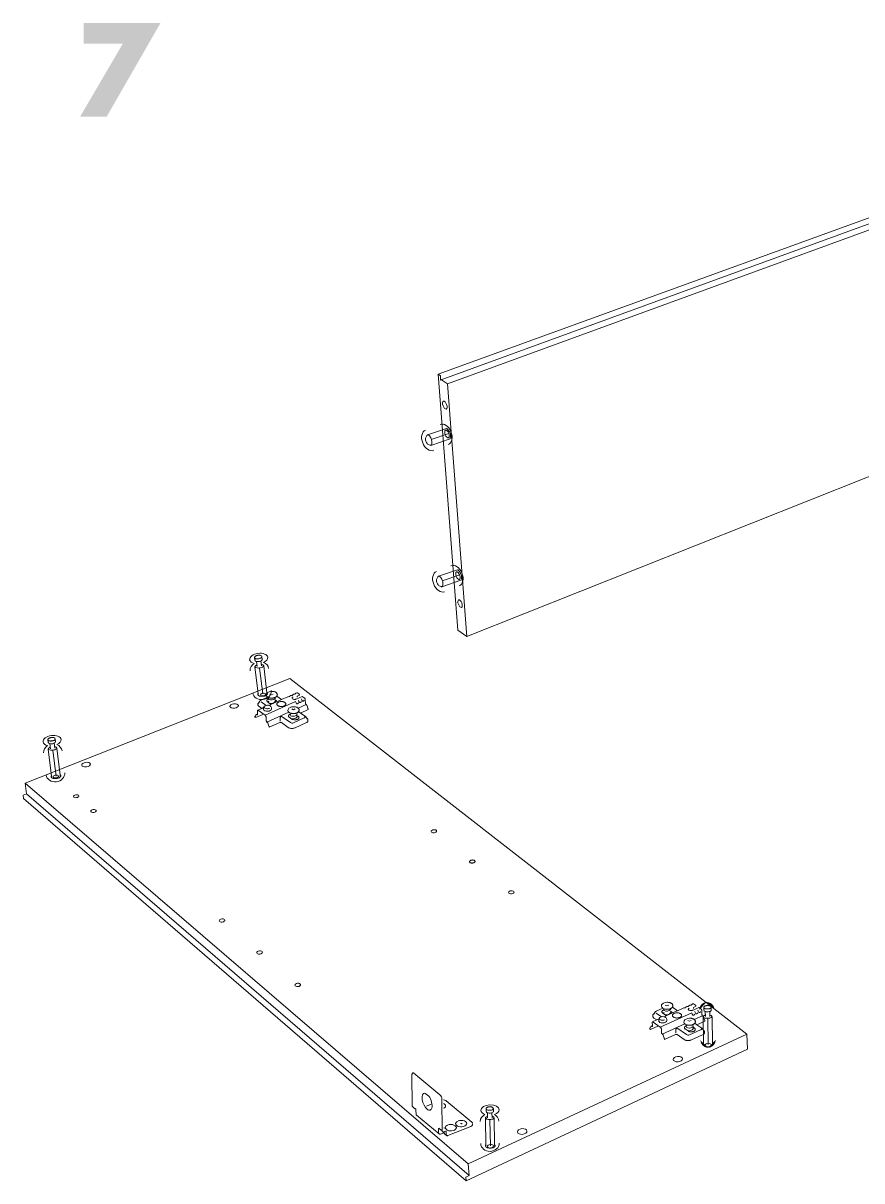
# Model space of a CAD drawing. Header units: metres. Extents: x -6.4 to 35.9, y -8.9 to 6.5.
# Drawn here: x 29.336 to 30.435, y 4.884 to 6.401 of the extents above; entities that cross this region are included whole.
import ezdxf

# ---------------------------------------------------------------- set-up
doc = ezdxf.new("R2010")
doc.units = ezdxf.units.M
doc.header["$MEASUREMENT"] = 0
for name, color, linetype, lineweight in [('PDF6_Geometry_Num_Penna__1_Num_Penna__255_Num_Penna__255_Num_Penna__255', 255, 'Continuous', 18), ('PDF6_Geometry_Num_Penna__7_Num_Penna__7_Num_Penna__7_Num_Penna__7', 7, 'Continuous', 18), ('PDF6_Solid Fills_Num_Penna__1_Num_Penna__255_Num_Penna__255_Num_Penna__255', 255, 'Continuous', 18)]:
    doc.layers.add(name, color=color, linetype=linetype, lineweight=lineweight)

msp = doc.modelspace()

# ---------------------------------------------------------------- hatches: boundary and pattern name
at = {"layer": 'PDF6_Geometry_Num_Penna__1_Num_Penna__255_Num_Penna__255_Num_Penna__255', "linetype": 'Continuous', "lineweight": 18}
for points in [[(30.2313, 5.1185, 0.413997), (30.2218, 5.1082)], [(30.2417, 5.109, 0.413803), (30.2313, 5.1185)], [(30.2233, 5.0684, 0.414201), (30.2336, 5.0588)], [(30.2336, 5.0588, 0.414206), (30.2432, 5.0691)]]:
    msp.add_hatch(color=255, dxfattribs=at).paths.add_polyline_path(points)
at = {"layer": 'PDF6_Geometry_Num_Penna__7_Num_Penna__7_Num_Penna__7_Num_Penna__7', "linetype": 'Continuous', "lineweight": 18}
msp.add_hatch(color=7, dxfattribs=at).paths.add_polyline_path([(29.4665, 6.3743), (29.4107, 6.2789), (29.4455, 6.2789), (29.5158, 6.4012), (29.4154, 6.4012), (29.4154, 6.3743)])
at = {"layer": 'PDF6_Solid Fills_Num_Penna__1_Num_Penna__255_Num_Penna__255_Num_Penna__255', "linetype": 'Continuous', "lineweight": 18}
msp.add_hatch(color=255, dxfattribs=at).paths.add_polyline_path([(29.9078, 4.9597), (29.9102, 4.9583), (29.912, 4.9602)])

# ---------------------------------------------------------------- linework, layer by layer
at = {"layer": 'PDF6_Geometry_Num_Penna__7_Num_Penna__7_Num_Penna__7_Num_Penna__7', "color": 7, "linetype": 'Continuous', "lineweight": 18, "flags": 128}
for points in [[(29.8797, 5.9411), (31.0688, 6.3729), (31.072, 6.3713)], [(29.8825, 5.9333), (31.0721, 6.3671)], [(31.0815, 6.3627), (29.8919, 5.9288), (29.8829, 5.9349), (29.8826, 5.9391)], [(29.8797, 5.9411), (29.8826, 5.9391)], [(29.9172, 5.5974), (29.9056, 5.606), (29.8797, 5.9411)], [(29.9172, 5.5974), (29.8919, 5.9288)], [(29.8703, 5.848), (29.8952, 5.8565)], [(29.8704, 5.8557), (29.8935, 5.8635)], [(29.8911, 5.87), (29.8928, 5.8685)], [(30.5146, 5.8352), (29.9172, 5.5974)], [(29.8801, 5.6765), (29.905, 5.6849)], [(29.8848, 5.6705), (29.9079, 5.6783)], [(29.9055, 5.6848), (29.9072, 5.6833)], [(29.6487, 5.571), (29.6487, 5.5709), (29.6487, 5.5706), (29.6485, 5.5703), (29.6483, 5.57), (29.648, 5.5697), (29.6476, 5.5695), (29.6471, 5.5692), (29.6466, 5.569), (29.646, 5.5688), (29.6454, 5.5686), (29.6447, 5.5685), (29.6441, 5.5684), (29.6434, 5.5683), (29.6428, 5.5683), (29.6421, 5.5684), (29.6415, 5.5684), (29.641, 5.5685), (29.6405, 5.5687), (29.64, 5.5689), (29.6397, 5.5691), (29.6394, 5.5693), (29.6392, 5.5696), (29.6391, 5.5698), (29.6391, 5.5699)], [(29.6422, 5.5602), (29.6421, 5.5602), (29.6415, 5.56), (29.6411, 5.5597), (29.6406, 5.5594), (29.6403, 5.5591), (29.64, 5.5588), (29.6398, 5.5584), (29.6397, 5.5581), (29.6397, 5.5577), (29.6397, 5.5576)], [(29.6397, 5.5576), (29.6397, 5.5577), (29.6439, 5.5223)], [(29.6416, 5.5648), (29.6424, 5.5583)], [(29.6458, 5.556), (29.65, 5.5223)], [(29.6483, 5.559), (29.6475, 5.5655)], [(30.2851, 5.0569), (30.2842, 5.0765), (29.6854, 5.5425), (29.3386, 5.4056)], [(29.6592, 5.5222), (29.6615, 5.5212), (29.6636, 5.5222)], [(29.6616, 5.5257), (29.6621, 5.5257), (29.6627, 5.5257), (29.6633, 5.5256), (29.6639, 5.5256), (29.6644, 5.5254), (29.6649, 5.5253), (29.6655, 5.5252), (29.666, 5.525), (29.6664, 5.5248), (29.6669, 5.5245), (29.6673, 5.5242), (29.6676, 5.524), (29.668, 5.5237), (29.6682, 5.5234), (29.6685, 5.523), (29.6687, 5.5226), (29.6688, 5.5222), (29.6689, 5.5219), (29.669, 5.5215), (29.6689, 5.5211), (29.6689, 5.5206), (29.6687, 5.5202), (29.6685, 5.5198), (29.6682, 5.5194), (29.6679, 5.519), (29.6675, 5.5186), (29.6672, 5.5184), (29.6668, 5.5181), (29.6663, 5.5179), (29.6663, 5.5178)], [(29.6453, 5.5115), (29.6451, 5.5113), (29.6447, 5.511), (29.6444, 5.5107), (29.6441, 5.5104), (29.6439, 5.51), (29.6437, 5.5096), (29.6436, 5.5092), (29.6436, 5.5088), (29.6436, 5.5079)], [(29.645, 5.5058), (29.6445, 5.5061), (29.6442, 5.5066), (29.6439, 5.507), (29.6437, 5.5074), (29.6436, 5.5079)], [(29.6453, 5.5115), (29.6446, 5.5102)], [(29.6478, 5.5143), (29.6476, 5.5142), (29.6473, 5.5141), (29.647, 5.5139), (29.6467, 5.5136), (29.6465, 5.5134), (29.6462, 5.5132), (29.6461, 5.5129), (29.6453, 5.5115)], [(29.6562, 5.5181), (29.6478, 5.5143)], [(29.6544, 5.5073), (29.6478, 5.5119)], [(29.661, 5.5089), (29.6607, 5.509), (29.6605, 5.5091), (29.6602, 5.5092), (29.6601, 5.5093), (29.6598, 5.5094), (29.6596, 5.5095), (29.6561, 5.5121)], [(29.658, 5.513), (29.6577, 5.5127), (29.6575, 5.5124), (29.6574, 5.512), (29.6574, 5.5117)], [(29.6577, 5.5073), (29.6615, 5.5091)], [(29.6615, 5.5091), (29.6636, 5.51)], [(29.6636, 5.51), (29.6746, 5.515)], [(29.6661, 5.5144), (29.6677, 5.5132), (29.6679, 5.513), (29.6681, 5.5129), (29.6682, 5.5128), (29.6684, 5.5126), (29.6685, 5.5124), (29.6686, 5.5123)], [(29.6683, 5.5194), (29.6746, 5.515), (29.6827, 5.5186)], [(29.6778, 5.5066), (29.6771, 5.5063), (29.6764, 5.5061), (29.6756, 5.5059), (29.6752, 5.5059), (29.6748, 5.5058), (29.674, 5.5058), (29.6732, 5.5058), (29.6724, 5.5059), (29.6717, 5.5061), (29.671, 5.5062), (29.6705, 5.5065), (29.67, 5.5067), (29.6695, 5.507), (29.6692, 5.5073), (29.6689, 5.5076), (29.6686, 5.508), (29.6685, 5.5083), (29.6684, 5.5088), (29.6684, 5.5092), (29.6685, 5.5096), (29.6688, 5.5101), (29.6689, 5.5103), (29.6691, 5.5105), (29.6693, 5.5107), (29.6695, 5.5109), (29.6701, 5.5112), (29.6707, 5.5116)], [(29.6707, 5.5116), (29.6713, 5.5118), (29.672, 5.512), (29.6728, 5.5122), (29.6732, 5.5122), (29.6737, 5.5123), (29.6744, 5.5123), (29.6753, 5.5123), (29.676, 5.5122), (29.6768, 5.512), (29.6774, 5.5119), (29.6779, 5.5116), (29.6784, 5.5114), (29.6788, 5.5111), (29.6792, 5.5108), (29.6795, 5.5105), (29.6797, 5.5101), (29.6799, 5.5098), (29.68, 5.5094), (29.68, 5.5089), (29.6799, 5.5085), (29.6797, 5.508), (29.6795, 5.5078), (29.6793, 5.5076), (29.6791, 5.5074), (29.6789, 5.5072), (29.6784, 5.5068), (29.6778, 5.5066)], [(29.683, 5.5187), (29.6848, 5.5188)], [(29.692, 5.5151), (29.6923, 5.5152), (29.6925, 5.5152), (29.6929, 5.5153), (29.6932, 5.5154), (29.6935, 5.5155)], [(29.7016, 5.5191), (29.7017, 5.5191), (29.7017, 5.5191), (29.6936, 5.5155)], [(29.695, 5.5179), (29.6949, 5.5192)], [(29.6955, 5.5095), (29.6958, 5.5096), (29.6961, 5.5099), (29.6964, 5.5102), (29.6967, 5.5106)], [(29.6961, 5.5038), (29.7066, 5.5085)], [(29.6992, 5.5112), (29.6995, 5.5114), (29.6999, 5.5116), (29.7001, 5.5119), (29.7004, 5.5123)], [(29.7042, 5.5174), (29.7017, 5.5191)], [(29.703, 5.5129), (29.7033, 5.513), (29.7036, 5.5133), (29.7039, 5.5136), (29.7042, 5.514)], [(29.7056, 5.5146), (29.7056, 5.5151), (29.7054, 5.5155), (29.7053, 5.516), (29.7051, 5.5164), (29.7048, 5.5168), (29.7045, 5.5171), (29.7042, 5.5174)], [(29.7057, 5.5104), (29.7056, 5.5146)], [(29.7066, 5.5085), (29.7064, 5.5087), (29.7061, 5.509), (29.706, 5.5093), (29.7058, 5.5097), (29.7057, 5.51), (29.7057, 5.5104)], [(29.707, 5.5082), (29.7066, 5.5085)], [(29.7079, 5.507), (29.7078, 5.5073), (29.7076, 5.5076), (29.7074, 5.5078), (29.7072, 5.508), (29.707, 5.5082)], [(29.7089, 5.5033), (29.7079, 5.507)], [(29.6396, 5.492), (29.6395, 5.4929)], [(29.6402, 5.4933), (29.6396, 5.4931), (29.6397, 5.4931), (29.6397, 5.4931)], [(29.6406, 5.4913), (29.6396, 5.492)], [(29.6397, 5.4931), (29.64, 5.4929), (29.6402, 5.4933)], [(29.6402, 5.4933), (29.6409, 5.4951)], [(29.6498, 5.4954), (29.6406, 5.4913)], [(29.6411, 5.4954), (29.6429, 5.4962), (29.6428, 5.4998)], [(29.6417, 5.4953), (29.6415, 5.4954), (29.6413, 5.4954), (29.6411, 5.4954)], [(29.6417, 5.4953), (29.6421, 5.495), (29.6423, 5.4949), (29.6425, 5.4948), (29.6427, 5.4949), (29.6428, 5.495), (29.6429, 5.4953), (29.6429, 5.4955), (29.6429, 5.4962)], [(29.6428, 5.4998), (29.6428, 5.5002), (29.6429, 5.5005), (29.6431, 5.5007), (29.6433, 5.5009)], [(29.6485, 5.5032), (29.6433, 5.5009), (29.6434, 5.5009), (29.6436, 5.5009), (29.6439, 5.5008), (29.6441, 5.5007)], [(29.6544, 5.4916), (29.6544, 5.492), (29.6542, 5.4924), (29.654, 5.4929), (29.6539, 5.4934), (29.6536, 5.4937), (29.6533, 5.4941), (29.653, 5.4943), (29.6441, 5.5007)], [(29.645, 5.5058), (29.6485, 5.5032), (29.6509, 5.5044)], [(29.6509, 5.5023), (29.6509, 5.5038)], [(29.6545, 5.4873), (29.6544, 5.4916)], [(29.684, 5.4983), (29.6554, 5.4854), (29.6552, 5.4856), (29.655, 5.4859), (29.6548, 5.4862), (29.6546, 5.4866), (29.6545, 5.4869), (29.6545, 5.4873)], [(29.6613, 5.5026), (29.6612, 5.5041)], [(29.674, 5.4933), (29.6737, 5.493), (29.6734, 5.4926), (29.6732, 5.4922), (29.673, 5.4919), (29.6728, 5.4915), (29.6728, 5.4913), (29.6727, 5.4911), (29.6725, 5.4868)], [(29.6846, 5.4918), (29.6881, 5.4893), (29.6886, 5.489), (29.6892, 5.4887), (29.6898, 5.4886), (29.6905, 5.4884), (29.6911, 5.4883), (29.6918, 5.4882), (29.6925, 5.4882), (29.6932, 5.4883), (29.6937, 5.4884), (29.6943, 5.4886), (29.6948, 5.4887), (29.6953, 5.4889), (29.6958, 5.4891), (29.6962, 5.4894), (29.6965, 5.4897), (29.6968, 5.49), (29.6971, 5.4903), (29.6973, 5.4907), (29.6974, 5.4911), (29.6973, 5.4915), (29.6972, 5.4919), (29.697, 5.4923), (29.6967, 5.4927), (29.6963, 5.493), (29.6946, 5.4942)], [(29.6901, 5.5055), (29.6907, 5.5055), (29.6912, 5.5055), (29.6918, 5.5054), (29.6924, 5.5054), (29.6929, 5.5052), (29.6935, 5.5051), (29.694, 5.5049), (29.6945, 5.5048), (29.6949, 5.5045), (29.6954, 5.5043), (29.6958, 5.504), (29.6961, 5.5037), (29.6965, 5.5035), (29.6968, 5.5031), (29.697, 5.5027), (29.6972, 5.5024), (29.6974, 5.502), (29.6974, 5.5016), (29.6975, 5.5012), (29.6975, 5.5008), (29.6974, 5.5004), (29.6973, 5.5), (29.697, 5.4996), (29.6968, 5.4992), (29.6964, 5.4987), (29.6961, 5.4984), (29.6957, 5.4981), (29.6953, 5.4979), (29.6948, 5.4976), (29.6948, 5.4976), (29.6944, 5.4974), (29.6939, 5.4972), (29.6933, 5.497), (29.6928, 5.4968), (29.6922, 5.4967), (29.6916, 5.4966), (29.6911, 5.4965), (29.6905, 5.4965), (29.6899, 5.4965), (29.6893, 5.4965), (29.6887, 5.4966), (29.6881, 5.4967), (29.6876, 5.4967), (29.687, 5.4969), (29.6865, 5.497), (29.6863, 5.4971)], [(29.6879, 5.5027), (29.6901, 5.5016), (29.6923, 5.5027)], [(29.6968, 5.4992), (29.6995, 5.4973)], [(29.6974, 5.4988), (29.697, 5.4994)], [(29.6995, 5.4973), (29.7094, 5.5018), (29.7094, 5.5027)], [(29.6995, 5.4973), (29.7055, 5.4931)], [(29.7055, 5.4931), (29.7057, 5.4929), (29.7059, 5.4928), (29.706, 5.4926), (29.7062, 5.4924), (29.7063, 5.4922)], [(29.7063, 5.4922), (29.7071, 5.491)], [(29.7094, 5.5027), (29.7094, 5.5029), (29.7093, 5.503), (29.7091, 5.5032)], [(29.6554, 5.4854), (29.6558, 5.4851), (29.6561, 5.485), (29.6563, 5.4847), (29.6564, 5.4845), (29.6565, 5.4842), (29.6567, 5.4838), (29.6577, 5.4802)], [(29.6582, 5.4787), (29.6582, 5.4796), (29.6582, 5.4797), (29.6581, 5.4799), (29.658, 5.48), (29.6577, 5.4802)], [(29.6743, 5.4849), (29.674, 5.485), (29.6737, 5.4851), (29.6733, 5.4851), (29.6729, 5.4851), (29.6726, 5.4851), (29.6722, 5.485), (29.6582, 5.4787)], [(29.6925, 5.478), (29.6918, 5.4777), (29.691, 5.4775), (29.6902, 5.4773), (29.6894, 5.4772), (29.6885, 5.4772), (29.6877, 5.4772), (29.6868, 5.4772), (29.686, 5.4774), (29.6852, 5.4776), (29.6845, 5.4778), (29.6838, 5.4781), (29.6833, 5.4785), (29.6743, 5.4849)], [(29.7091, 5.4874), (29.709, 5.4869), (29.7088, 5.4864), (29.7086, 5.4859), (29.7082, 5.4855), (29.7077, 5.485), (29.7072, 5.4847), (29.7065, 5.4843), (29.6925, 5.478)], [(29.7076, 5.4906), (29.7071, 5.491), (29.708, 5.4896)], [(29.709, 5.4883), (29.709, 5.4886), (29.709, 5.4889), (29.7088, 5.4892), (29.7087, 5.4895), (29.7085, 5.4898), (29.7082, 5.4901), (29.7079, 5.4904), (29.7076, 5.4906), (29.7075, 5.4907), (29.7073, 5.4906)], [(29.709, 5.4883), (29.7091, 5.4874)], [(29.378, 5.4633), (29.378, 5.4632), (29.3779, 5.4629), (29.3778, 5.4626), (29.3776, 5.4623), (29.3773, 5.462), (29.3769, 5.4618), (29.3764, 5.4615), (29.3759, 5.4613), (29.3753, 5.4611), (29.3747, 5.4609), (29.374, 5.4608), (29.3733, 5.4607), (29.3727, 5.4606), (29.372, 5.4606), (29.3714, 5.4607), (29.3708, 5.4607), (29.3702, 5.4608), (29.3697, 5.461), (29.3693, 5.4612), (29.3689, 5.4614), (29.3687, 5.4616), (29.3685, 5.4619), (29.3684, 5.4621), (29.3684, 5.4622)], [(29.3714, 5.4525), (29.3713, 5.4525), (29.3708, 5.4523), (29.3703, 5.452), (29.3699, 5.4517), (29.3695, 5.4514), (29.3693, 5.451), (29.3691, 5.4507), (29.369, 5.4504), (29.3689, 5.45), (29.3689, 5.4499)], [(29.3689, 5.4499), (29.3689, 5.45), (29.3731, 5.4146)], [(29.3709, 5.4571), (29.3717, 5.4506)], [(29.375, 5.4483), (29.3793, 5.4146)], [(29.3775, 5.4513), (29.3767, 5.4578)], [(29.9158, 4.8893), (29.9204, 4.8915), (29.9192, 4.9065), (29.3386, 5.4056)], [(29.3386, 5.4056), (29.3404, 5.3915)], [(29.3404, 5.3915), (29.336, 5.3897)], [(29.336, 5.3897), (29.3366, 5.3851)], [(29.3366, 5.3851), (29.9162, 4.8843), (30.2851, 5.0569)], [(29.9204, 4.8915), (29.3404, 5.3915)], [(30.1772, 5.1147), (30.1795, 5.1136), (30.1817, 5.1147)], [(30.1796, 5.1183), (30.1802, 5.1183), (30.1808, 5.1183), (30.1814, 5.1182), (30.182, 5.1182), (30.1826, 5.118), (30.1831, 5.1179), (30.1836, 5.1177), (30.1841, 5.1175), (30.1846, 5.1173), (30.1851, 5.1171), (30.1855, 5.1168), (30.1859, 5.1165), (30.1862, 5.1162), (30.1865, 5.1159), (30.1868, 5.1155), (30.1869, 5.1151), (30.1871, 5.1147), (30.1872, 5.1143), (30.1873, 5.1139), (30.1872, 5.1135), (30.1871, 5.1131), (30.187, 5.1126), (30.1868, 5.1122), (30.1865, 5.1118), (30.1861, 5.1114), (30.1858, 5.111), (30.1854, 5.1107), (30.185, 5.1105), (30.1845, 5.1102), (30.1844, 5.1102)], [(30.1628, 5.1036), (30.1625, 5.1034), (30.1622, 5.1031), (30.1618, 5.1028), (30.1615, 5.1024), (30.1613, 5.1021), (30.1611, 5.1017), (30.1611, 5.1013), (30.161, 5.1008), (30.1611, 5.0999)], [(30.1624, 5.0977), (30.1619, 5.0981), (30.1616, 5.0985), (30.1613, 5.099), (30.1611, 5.0994), (30.1611, 5.0999)], [(30.1628, 5.1036), (30.1621, 5.1022)], [(30.1624, 5.0977), (30.1661, 5.0951), (30.1686, 5.0962)], [(30.1653, 5.1065), (30.1652, 5.1064), (30.1649, 5.1063), (30.1645, 5.1061), (30.1642, 5.1058), (30.164, 5.1056), (30.1638, 5.1053), (30.1636, 5.105), (30.1628, 5.1036)], [(30.1741, 5.1104), (30.1653, 5.1065)], [(30.1721, 5.0992), (30.1653, 5.1041)], [(30.179, 5.1009), (30.1787, 5.101), (30.1785, 5.1011), (30.1782, 5.1012), (30.178, 5.1013), (30.1778, 5.1014), (30.1776, 5.1016), (30.1739, 5.1042)], [(30.1759, 5.1051), (30.1756, 5.1049), (30.1754, 5.1045), (30.1753, 5.1042), (30.1753, 5.1039)], [(30.1756, 5.0993), (30.1795, 5.1011)], [(30.1795, 5.1011), (30.1817, 5.1021)], [(30.1817, 5.1021), (30.193, 5.1072)], [(30.1843, 5.1066), (30.186, 5.1054), (30.1862, 5.1052), (30.1864, 5.1051), (30.1865, 5.1049), (30.1867, 5.1048), (30.1868, 5.1046), (30.1869, 5.1044)], [(30.1865, 5.1118), (30.1931, 5.1072), (30.2015, 5.111)], [(30.2017, 5.1111), (30.2036, 5.1111)], [(30.209, 5.0974), (30.2097, 5.0974), (30.2102, 5.0974), (30.2109, 5.0973), (30.2114, 5.0973), (30.212, 5.0971), (30.2126, 5.097), (30.2131, 5.0968), (30.2136, 5.0966), (30.2141, 5.0964), (30.2145, 5.0962), (30.2149, 5.0959), (30.2153, 5.0956), (30.2157, 5.0953), (30.216, 5.0949), (30.2163, 5.0946), (30.2165, 5.0942), (30.2166, 5.0938), (30.2167, 5.0934), (30.2167, 5.093), (30.2167, 5.0926), (30.2166, 5.0921), (30.2165, 5.0917), (30.2163, 5.0913), (30.216, 5.0909), (30.2156, 5.0904), (30.2152, 5.0901), (30.2149, 5.0898), (30.2144, 5.0895), (30.214, 5.0892), (30.2139, 5.0892), (30.2135, 5.0891), (30.213, 5.0888), (30.2124, 5.0886), (30.2119, 5.0885), (30.2113, 5.0884), (30.2107, 5.0882), (30.2101, 5.0882), (30.2095, 5.0881), (30.2089, 5.0881), (30.2082, 5.0881), (30.2076, 5.0882), (30.2071, 5.0883), (30.2065, 5.0884), (30.2059, 5.0885), (30.2054, 5.0887), (30.2051, 5.0887)], [(30.2111, 5.1074), (30.2113, 5.1074), (30.2116, 5.1075), (30.2119, 5.1075), (30.2123, 5.1076), (30.2126, 5.1078)], [(30.221, 5.1115), (30.221, 5.1115), (30.2211, 5.1115), (30.2127, 5.1077)], [(30.2141, 5.1102), (30.2141, 5.1116)], [(30.2146, 5.1015), (30.2149, 5.1017), (30.2153, 5.102), (30.2156, 5.1023), (30.2159, 5.1027)], [(30.2153, 5.0956), (30.2261, 5.1005)], [(30.2185, 5.1033), (30.2188, 5.1035), (30.2192, 5.1037), (30.2195, 5.1041), (30.2197, 5.1044)], [(30.2237, 5.1097), (30.2211, 5.1115)], [(30.2224, 5.105), (30.2227, 5.1052), (30.2231, 5.1055), (30.2234, 5.1058), (30.2236, 5.1062)], [(30.2251, 5.1068), (30.2251, 5.1073), (30.225, 5.1078), (30.2248, 5.1082), (30.2246, 5.1087), (30.2243, 5.1091), (30.224, 5.1094), (30.2237, 5.1097)], [(30.2252, 5.1024), (30.2251, 5.1068)], [(30.2261, 5.1005), (30.2259, 5.1007), (30.2257, 5.1011), (30.2255, 5.1014), (30.2253, 5.1017), (30.2253, 5.1021), (30.2252, 5.1024)], [(30.2266, 5.1002), (30.2261, 5.1006)], [(30.2274, 5.0989), (30.2273, 5.0992), (30.2272, 5.0995), (30.227, 5.0998), (30.2268, 5.1), (30.2266, 5.1002)], [(30.2298, 5.1016), (30.2297, 5.1015), (30.2291, 5.1013), (30.2286, 5.1011), (30.2281, 5.1009), (30.2278, 5.1006), (30.2274, 5.1003), (30.2272, 5.1), (30.2271, 5.0997), (30.227, 5.0993), (30.227, 5.0992)], [(30.227, 5.0992), (30.227, 5.0993), (30.2275, 5.0637)], [(30.2285, 5.0951), (30.2274, 5.0989)], [(30.2374, 5.1116), (30.2374, 5.1115), (30.2373, 5.1112), (30.2372, 5.1109), (30.2369, 5.1107), (30.2366, 5.1104), (30.2361, 5.1102), (30.2356, 5.11), (30.2351, 5.1098), (30.2345, 5.1097), (30.2339, 5.1096), (30.2332, 5.1095), (30.2325, 5.1095), (30.2318, 5.1095), (30.2312, 5.1095), (30.2306, 5.1096), (30.23, 5.1098), (30.2294, 5.1099), (30.229, 5.1101), (30.2285, 5.1103), (30.2282, 5.1106), (30.228, 5.1109), (30.2278, 5.1111), (30.2277, 5.1114), (30.2277, 5.1114)], [(30.2297, 5.1062), (30.2298, 5.0996)], [(30.2329, 5.097), (30.2336, 5.063)], [(30.2357, 5.0997), (30.2356, 5.1063)], [(30.1568, 5.0834), (30.1568, 5.0844)], [(30.1579, 5.0827), (30.1568, 5.0834)], [(30.1575, 5.0848), (30.1569, 5.0846), (30.157, 5.0846), (30.157, 5.0846)], [(30.157, 5.0846), (30.1573, 5.0844), (30.1575, 5.0848)], [(30.1575, 5.0848), (30.1582, 5.0867)], [(30.1674, 5.087), (30.1579, 5.0827)], [(30.1585, 5.087), (30.1603, 5.0878), (30.1602, 5.0916)], [(30.1591, 5.0868), (30.1588, 5.087), (30.1586, 5.087), (30.1585, 5.087)], [(30.1591, 5.0868), (30.1595, 5.0865), (30.1597, 5.0864), (30.1599, 5.0864), (30.1601, 5.0864), (30.1602, 5.0866), (30.1603, 5.0868), (30.1603, 5.0871), (30.1603, 5.0878)], [(30.1602, 5.0916), (30.1602, 5.0919), (30.1603, 5.0923), (30.1605, 5.0925), (30.1607, 5.0926)], [(30.1661, 5.0951), (30.1607, 5.0926), (30.1609, 5.0927), (30.1611, 5.0927), (30.1613, 5.0926), (30.1615, 5.0924)], [(30.1722, 5.083), (30.1721, 5.0834), (30.172, 5.0839), (30.1718, 5.0844), (30.1716, 5.0849), (30.1714, 5.0853), (30.171, 5.0856), (30.1707, 5.0859), (30.1615, 5.0924)], [(30.1686, 5.0941), (30.1686, 5.0956)], [(30.1723, 5.0786), (30.1722, 5.083)], [(30.2028, 5.09), (30.1732, 5.0767), (30.173, 5.0769), (30.1728, 5.0771), (30.1726, 5.0775), (30.1724, 5.0779), (30.1723, 5.0782), (30.1723, 5.0786)], [(30.1793, 5.0944), (30.1792, 5.096)], [(30.1924, 5.0848), (30.1921, 5.0845), (30.1919, 5.0841), (30.1916, 5.0837), (30.1914, 5.0833), (30.1912, 5.0829), (30.1912, 5.0827), (30.1911, 5.0825), (30.1909, 5.0781)], [(30.2034, 5.0833), (30.2071, 5.0807), (30.2076, 5.0804), (30.2081, 5.0801), (30.2088, 5.0799), (30.2095, 5.0797), (30.2102, 5.0796), (30.2108, 5.0796), (30.2115, 5.0796), (30.2122, 5.0797), (30.2129, 5.0797), (30.2134, 5.0799), (30.214, 5.08), (30.2145, 5.0802), (30.215, 5.0805), (30.2154, 5.0807), (30.2158, 5.0811), (30.2161, 5.0814), (30.2163, 5.0817), (30.2165, 5.0821), (30.2166, 5.0826), (30.2166, 5.0829), (30.2164, 5.0834), (30.2162, 5.0838), (30.2159, 5.0841), (30.2155, 5.0845), (30.2137, 5.0857)], [(30.2068, 5.0945), (30.2091, 5.0934), (30.2113, 5.0945)], [(30.216, 5.0909), (30.2188, 5.0889)], [(30.2166, 5.0905), (30.2162, 5.0911)], [(30.2188, 5.0889), (30.229, 5.0936), (30.229, 5.0945)], [(30.2188, 5.0889), (30.225, 5.0846)], [(30.225, 5.0846), (30.2252, 5.0844), (30.2254, 5.0843), (30.2256, 5.0841), (30.2257, 5.0839), (30.2259, 5.0837)], [(30.2259, 5.0837), (30.2267, 5.0824)], [(30.2271, 5.0821), (30.2267, 5.0824), (30.2276, 5.081)], [(30.2286, 5.0796), (30.2286, 5.0799), (30.2286, 5.0803), (30.2284, 5.0806), (30.2283, 5.0809), (30.2281, 5.0812), (30.2278, 5.0815), (30.2275, 5.0818), (30.2271, 5.0821), (30.2271, 5.0821), (30.2269, 5.0821)], [(30.229, 5.0945), (30.229, 5.0947), (30.2289, 5.0948), (30.2288, 5.095)], [(29.9192, 4.9065), (30.2842, 5.0765)], [(30.1733, 5.0767), (30.1737, 5.0764), (30.1739, 5.0762), (30.1741, 5.076), (30.1743, 5.0757), (30.1744, 5.0754), (30.1745, 5.075), (30.1756, 5.0712)], [(30.1761, 5.0706), (30.1761, 5.0708), (30.176, 5.071), (30.1759, 5.0711), (30.1756, 5.0713)], [(30.1927, 5.0761), (30.1925, 5.0762), (30.1921, 5.0763), (30.1917, 5.0764), (30.1914, 5.0764), (30.191, 5.0763), (30.1906, 5.0762), (30.1761, 5.0697)], [(30.1761, 5.0697), (30.1761, 5.0706)], [(30.2116, 5.069), (30.2109, 5.0687), (30.21, 5.0685), (30.2092, 5.0683), (30.2083, 5.0682), (30.2074, 5.0681), (30.2066, 5.0681), (30.2057, 5.0682), (30.2048, 5.0683), (30.204, 5.0685), (30.2033, 5.0688), (30.2026, 5.0691), (30.202, 5.0695), (30.1927, 5.0761)], [(30.2287, 5.0787), (30.2286, 5.0782), (30.2285, 5.0777), (30.2282, 5.0772), (30.2278, 5.0767), (30.2273, 5.0763), (30.2267, 5.0759), (30.226, 5.0755), (30.2116, 5.069)], [(30.2286, 5.0796), (30.2287, 5.0787)], [(29.849, 4.9791), (29.8492, 4.979), (29.8496, 4.9789), (29.85, 4.9789), (29.8501, 4.9786), (29.8503, 4.9782), (29.8505, 4.9779), (29.8506, 4.9775), (29.8506, 4.9771)], [(29.8508, 4.9712), (29.8507, 4.9713), (29.8506, 4.9771)], [(29.8866, 4.9904), (29.8873, 4.9903), (29.888, 4.9902), (29.8885, 4.99), (29.8891, 4.9898), (29.8896, 4.9896), (29.89, 4.9893)], [(29.89, 4.9893), (29.924, 4.9611)], [(29.952, 4.9789), (29.952, 4.9788), (29.9519, 4.9785), (29.9518, 4.9782), (29.9515, 4.978), (29.9512, 4.9777), (29.9508, 4.9775), (29.9503, 4.9773), (29.9497, 4.9771), (29.9491, 4.977), (29.9485, 4.9769), (29.9478, 4.9768), (29.9471, 4.9768), (29.9465, 4.9768), (29.9458, 4.9768), (29.9452, 4.9769), (29.9446, 4.9771), (29.9441, 4.9772), (29.9436, 4.9774), (29.9432, 4.9776), (29.9428, 4.9779), (29.9426, 4.9782), (29.9424, 4.9784), (29.9424, 4.9787), (29.9424, 4.9788)], [(29.8808, 4.9458), (29.8512, 4.9706), (29.851, 4.9709), (29.8508, 4.9712)], [(29.924, 4.9611), (29.9243, 4.9608), (29.9245, 4.9604), (29.9247, 4.9601), (29.9247, 4.9597)], [(29.9444, 4.9689), (29.9443, 4.9688), (29.9437, 4.9687), (29.9432, 4.9684), (29.9428, 4.9682), (29.9424, 4.9679), (29.9421, 4.9676), (29.9418, 4.9673), (29.9417, 4.967), (29.9416, 4.9666), (29.9416, 4.9665)], [(29.9416, 4.9665), (29.9416, 4.9666), (29.9421, 4.931)], [(29.9443, 4.9735), (29.9444, 4.9669)], [(29.9475, 4.9643), (29.9483, 4.9303)], [(29.9503, 4.967), (29.9502, 4.9736)], [(29.8802, 4.9466), (29.8803, 4.9466), (29.8804, 4.9463), (29.8806, 4.9461), (29.8808, 4.9458)], [(29.8808, 4.9458), (29.8811, 4.9456), (29.8815, 4.9455), (29.8819, 4.9455), (29.8824, 4.9455), (29.8828, 4.9457)], [(29.8828, 4.9457), (29.8861, 4.947)], [(29.887, 4.9485), (29.8865, 4.9484), (29.8861, 4.9483), (29.8857, 4.9484), (29.8854, 4.9486), (29.8852, 4.9489), (29.885, 4.9492), (29.885, 4.9497)], [(29.8861, 4.947), (29.8864, 4.9471), (29.8869, 4.9471), (29.8872, 4.9471), (29.8876, 4.947), (29.8876, 4.9472), (29.8876, 4.9474), (29.8876, 4.9488)], [(29.8902, 4.9498), (29.8869, 4.9485)], [(29.8908, 4.9438), (29.8882, 4.946), (29.8879, 4.9463), (29.8878, 4.9466), (29.8876, 4.947)], [(29.8902, 4.9452), (29.8902, 4.9498)], [(29.8908, 4.9438), (29.8906, 4.9441), (29.8904, 4.9444), (29.8903, 4.9448), (29.8902, 4.9452)], [(29.8954, 4.9498), (29.8945, 4.9499), (29.8936, 4.95), (29.8928, 4.9503), (29.8921, 4.9505)], [(29.8925, 4.9436), (29.9227, 4.9555)], [(29.8972, 4.9498), (29.8963, 4.9498), (29.8954, 4.9498)], [(29.9109, 4.9552), (29.9102, 4.9552), (29.9096, 4.9552), (29.9089, 4.9552)], [(29.9248, 4.9577), (29.9247, 4.9592)], [(29.8922, 4.9435), (29.8918, 4.9434), (29.8914, 4.9435), (29.8911, 4.9436), (29.8908, 4.9438)], [(29.9158, 4.8893), (29.9162, 4.8843)]]:
    msp.add_lwpolyline(points, dxfattribs=at)
for points in [[(29.8905, 5.8701), (29.8656, 5.8617, 0.190903), (29.8649, 5.8611), (29.8635, 5.8585, 0.116226), (29.8631, 5.8567, 0.16102), (29.8652, 5.8504, 0.114732), (29.8667, 5.8492), (29.8693, 5.8481, 0.404391), (29.871, 5.8487, 0.114488), (29.8716, 5.8511, 0.078424), (29.8708, 5.8558, 0.080837), (29.8686, 5.86, 0.114118), (29.8666, 5.8616)], [(29.8955, 5.8569), (29.896, 5.8592, 0.077203), (29.896, 5.8608, 0.041258), (29.8952, 5.8641, 0.042155), (29.8938, 5.8672)], [(29.8855, 5.6635, 0.115213), (29.886, 5.666, 0.078654), (29.8853, 5.6706, 0.080756), (29.883, 5.6748, 0.112887), (29.8811, 5.6764, 0.387479), (29.8793, 5.6759), (29.8779, 5.6733, 0.116394), (29.8775, 5.6715, 0.160982), (29.8797, 5.6651, 0.118202), (29.8811, 5.664), (29.8838, 5.6629, 0.182804), (29.8847, 5.6628), (29.9096, 5.6713)], [(29.9099, 5.6717), (29.9104, 5.674, 0.077203), (29.9104, 5.6756, 0.042175), (29.9096, 5.6789, 0.043542), (29.9082, 5.682)], [(29.6491, 5.5678), (29.6487, 5.571, 0.31404), (29.6468, 5.5728), (29.6466, 5.5728), (29.646, 5.5729), (29.6454, 5.573), (29.6448, 5.573), (29.6442, 5.573), (29.6436, 5.5729), (29.6429, 5.5728), (29.6423, 5.5727), (29.6418, 5.5725), (29.6412, 5.5723), (29.6407, 5.5721), (29.6403, 5.5718), (29.6399, 5.5715), (29.6396, 5.5712), (29.6393, 5.5709), (29.6392, 5.5705), (29.6391, 5.5702), (29.6391, 5.5699), (29.6395, 5.5666)], [(29.6553, 5.5237), (29.6511, 5.559, 0.315108), (29.648, 5.5609)], [(29.6438, 5.5229, 0.235229), (29.6434, 5.5216), (29.6434, 5.5213), (29.6434, 5.5213)], [(29.6439, 5.5221), (29.6439, 5.5221, 0.355734), (29.6443, 5.5218)], [(29.6456, 5.5195), (29.6459, 5.5194), (29.6465, 5.5193), (29.6471, 5.5192), (29.6478, 5.5192), (29.6485, 5.5192), (29.6492, 5.5192), (29.65, 5.5192), (29.6507, 5.5193), (29.6514, 5.5195), (29.6521, 5.5196), (29.6527, 5.5198), (29.6533, 5.5201), (29.6539, 5.5203), (29.6544, 5.5206), (29.6549, 5.5209), (29.6552, 5.5212), (29.6555, 5.5216), (29.6558, 5.5219), (29.6559, 5.5223), (29.6559, 5.5227), (29.6559, 5.5228), (29.6559, 5.5231, 0.215), (29.6552, 5.5243)], [(29.6903, 5.522, -0.00608), (29.6922, 5.5221), (29.6928, 5.5229), (29.6934, 5.5234), (29.6944, 5.5238), (29.6946, 5.5239), (29.6948, 5.5239), (29.6951, 5.5238), (29.6953, 5.5236), (29.6977, 5.5219), (29.6979, 5.5218), (29.6979, 5.5217), (29.698, 5.5215), (29.698, 5.5206), (29.6949, 5.5192)], [(29.653, 5.4943), (29.6929, 5.5123, 0.056805), (29.6943, 5.5095), (29.6945, 5.5094), (29.6948, 5.5093), (29.6951, 5.5094), (29.6955, 5.5095)], [(29.6596, 5.5101, 0.26878), (29.6661, 5.5122), (29.6663, 5.5126), (29.6664, 5.513), (29.6664, 5.5135), (29.6663, 5.5139), (29.6662, 5.5141), (29.666, 5.5143)], [(29.6966, 5.514, 0.035977), (29.698, 5.5112), (29.6983, 5.5111), (29.6986, 5.511), (29.6989, 5.5111), (29.6992, 5.5112)], [(29.7004, 5.5157, 0.047146), (29.7018, 5.5129), (29.7021, 5.5128), (29.7024, 5.5127), (29.7027, 5.5127), (29.703, 5.5129)], [(29.7048, 5.4929), (29.705, 5.4927), (29.7051, 5.4925), (29.7052, 5.4923), (29.7052, 5.4921), (29.7052, 5.4919), (29.7051, 5.4917), (29.705, 5.4915), (29.7049, 5.4913), (29.7047, 5.4912), (29.7044, 5.491), (29.7041, 5.4908), (29.6901, 5.4845, -0.223623), (29.6861, 5.4847), (29.674, 5.4933)], [(29.6882, 5.4899, 0.266553), (29.6946, 5.4919), (29.6948, 5.4923), (29.6949, 5.4928), (29.6949, 5.4932), (29.6948, 5.4936), (29.6947, 5.4939), (29.6945, 5.4941)], [(29.3784, 5.4601), (29.378, 5.4633, 0.31404), (29.3761, 5.4651), (29.3758, 5.4651), (29.3753, 5.4652), (29.3747, 5.4653), (29.3741, 5.4653), (29.3734, 5.4653), (29.3728, 5.4652), (29.3722, 5.4651), (29.3716, 5.465), (29.371, 5.4648), (29.3705, 5.4646), (29.37, 5.4644), (29.3695, 5.4641), (29.3691, 5.4638), (29.3688, 5.4635), (29.3686, 5.4632), (29.3685, 5.4628), (29.3684, 5.4625), (29.3684, 5.4622), (29.3688, 5.4589)], [(29.3845, 5.416), (29.3803, 5.4513, 0.314153), (29.3773, 5.4532)], [(29.3749, 5.4118), (29.3752, 5.4117), (29.3758, 5.4116), (29.3764, 5.4115), (29.3771, 5.4115), (29.3778, 5.4115), (29.3785, 5.4115), (29.3792, 5.4115), (29.3799, 5.4116), (29.3806, 5.4118), (29.3813, 5.4119), (29.382, 5.4121), (29.3826, 5.4124), (29.3832, 5.4126), (29.3837, 5.4129), (29.3841, 5.4132), (29.3845, 5.4135), (29.3848, 5.4139), (29.385, 5.4142), (29.3852, 5.4146), (29.3852, 5.415), (29.3852, 5.4151), (29.3852, 5.4154, 0.213334), (29.3845, 5.4166)], [(29.3731, 5.4152, 0.235206), (29.3726, 5.4139), (29.3727, 5.4136), (29.3727, 5.4136)], [(29.3732, 5.4144), (29.3732, 5.4144, 0.355734), (29.3735, 5.4141)], [(30.2093, 5.1144, -0.005034), (30.2113, 5.1146), (30.2119, 5.1154), (30.2125, 5.1159), (30.2135, 5.1164), (30.2137, 5.1165), (30.214, 5.1164), (30.2142, 5.1163), (30.2144, 5.1162), (30.217, 5.1144), (30.2171, 5.1143), (30.2172, 5.1141), (30.2172, 5.1139), (30.2172, 5.113), (30.2141, 5.1116)], [(30.2375, 5.1083), (30.2374, 5.1116, 0.314856), (30.2357, 5.1135), (30.2354, 5.1136), (30.2349, 5.1138), (30.2343, 5.1139), (30.2337, 5.114), (30.2331, 5.114), (30.2325, 5.114), (30.2318, 5.114), (30.2312, 5.1139), (30.2306, 5.1138), (30.2301, 5.1137), (30.2296, 5.1135), (30.2291, 5.1133), (30.2286, 5.113), (30.2283, 5.1127), (30.2281, 5.1124), (30.2279, 5.1121), (30.2278, 5.1118), (30.2277, 5.1114), (30.2278, 5.1082)], [(30.1707, 5.0859), (30.2119, 5.1044, 0.057994), (30.2134, 5.1015), (30.2137, 5.1014), (30.214, 5.1014), (30.2143, 5.1014), (30.2146, 5.1015)], [(30.1775, 5.1022, 0.26969), (30.1843, 5.1043), (30.1845, 5.1047), (30.1846, 5.1052), (30.1846, 5.1056), (30.1845, 5.1061), (30.1844, 5.1063), (30.1842, 5.1065)], [(30.2158, 5.1062, 0.037875), (30.2173, 5.1033), (30.2176, 5.1032), (30.2179, 5.1031), (30.2182, 5.1032), (30.2185, 5.1033)], [(30.2197, 5.1079, 0.045548), (30.2212, 5.1051), (30.2215, 5.1049), (30.2218, 5.1049), (30.2221, 5.1049), (30.2224, 5.105)], [(30.239, 5.0638), (30.2385, 5.0994, 0.317122), (30.2357, 5.1016)], [(30.2243, 5.0844), (30.2245, 5.0842), (30.2246, 5.084), (30.2247, 5.0838), (30.2247, 5.0836), (30.2247, 5.0834), (30.2246, 5.0832), (30.2245, 5.083), (30.2244, 5.0828), (30.2241, 5.0826), (30.2239, 5.0824), (30.2235, 5.0822), (30.2091, 5.0757, -0.223087), (30.2049, 5.0759), (30.1924, 5.0848)], [(30.2071, 5.0812, 0.266023), (30.2137, 5.0833), (30.2139, 5.0838), (30.2141, 5.0843), (30.214, 5.0847), (30.2139, 5.0851), (30.2138, 5.0854), (30.2137, 5.0856)], [(30.2275, 5.0643, 0.234386), (30.2269, 5.063), (30.227, 5.0627), (30.227, 5.0627)], [(30.2289, 5.0607), (30.2292, 5.0606), (30.2298, 5.0604), (30.2304, 5.0602), (30.2311, 5.0601), (30.2318, 5.06), (30.2325, 5.06), (30.2332, 5.06), (30.234, 5.06), (30.2347, 5.0601), (30.2354, 5.0602), (30.236, 5.0603), (30.2367, 5.0605), (30.2373, 5.0606), (30.2378, 5.0609), (30.2383, 5.0611), (30.2387, 5.0614), (30.239, 5.0617), (30.2393, 5.0621), (30.2395, 5.0624), (30.2396, 5.0628), (30.2396, 5.0629), (30.2396, 5.0632, 0.217728), (30.239, 5.0644)], [(29.8802, 4.9466), (29.8802, 4.9524), (29.8802, 4.9527), (29.8803, 4.9529), (29.8804, 4.9531), (29.8806, 4.9532), (29.8808, 4.9531), (29.8811, 4.953), (29.8815, 4.9526), (29.885, 4.9497), (29.8847, 4.9911, 0.197928), (29.882, 4.9972), (29.848, 5.0254), (29.8476, 5.0256), (29.8473, 5.0258), (29.847, 5.0259), (29.8467, 5.0259), (29.8464, 5.0259), (29.8461, 5.0257), (29.8459, 5.0254), (29.8457, 5.0251), (29.8455, 5.0247), (29.8455, 5.0242), (29.8454, 5.0236), (29.8458, 4.9824), (29.8459, 4.9819), (29.8461, 4.9816), (29.8463, 4.9813), (29.8489, 4.9791)], [(29.8643, 4.9824), (29.8714, 4.9853, -0.196821), (29.8705, 4.9779), (29.8704, 4.9778), (29.8703, 4.9777, -0.425383), (29.8653, 4.9783)], [(29.9521, 4.9756), (29.952, 4.9789, 0.316376), (29.9503, 4.9808), (29.9501, 4.9809), (29.9495, 4.9811), (29.9489, 4.9812), (29.9483, 4.9813), (29.9477, 4.9813), (29.9471, 4.9813), (29.9465, 4.9813), (29.9459, 4.9812), (29.9453, 4.9811), (29.9447, 4.981), (29.9442, 4.9808), (29.9437, 4.9806), (29.9433, 4.9803), (29.9429, 4.98), (29.9427, 4.9797), (29.9425, 4.9794), (29.9424, 4.9791), (29.9424, 4.9788), (29.9424, 4.9755)], [(29.9536, 4.9311), (29.9531, 4.9667, 0.315939), (29.9503, 4.9689)], [(29.8922, 4.9574, 0.358628), (29.8889, 4.9535), (29.8916, 4.9513)], [(29.9421, 4.9316, 0.234042), (29.9416, 4.9303), (29.9416, 4.93), (29.9416, 4.93)], [(29.9436, 4.928), (29.9438, 4.9279), (29.9444, 4.9277), (29.9451, 4.9275), (29.9457, 4.9274), (29.9464, 4.9273), (29.9471, 4.9273), (29.9479, 4.9273), (29.9486, 4.9273), (29.9493, 4.9274), (29.95, 4.9275), (29.9507, 4.9276), (29.9513, 4.9278), (29.9519, 4.9279), (29.9524, 4.9282), (29.9529, 4.9284), (29.9533, 4.9287), (29.9537, 4.929), (29.9539, 4.9294), (29.9541, 4.9297), (29.9542, 4.9301), (29.9542, 4.9302), (29.9542, 4.9305, 0.219116), (29.9536, 4.9317)]]:
    msp.add_lwpolyline(points, format="xyb", dxfattribs=at)
for points in [[(29.657, 5.5161), (29.6571, 5.5161), (29.6571, 5.5161), (29.6571, 5.5162), (29.6572, 5.5162), (29.6572, 5.5162)], [(29.6935, 5.5155), (29.6936, 5.5155)], [(29.6395, 5.4929), (29.6396, 5.493)], [(29.6411, 5.4954), (29.641, 5.4953)], [(29.6509, 5.5027), (29.6509, 5.5027)], [(29.6855, 5.4959), (29.6855, 5.4959), (29.6856, 5.4959), (29.6856, 5.4959), (29.6856, 5.4959), (29.6857, 5.496)], [(29.9213, 5.3014), (29.9218, 5.3012), (29.9222, 5.301), (29.9228, 5.3008), (29.9233, 5.3007), (29.924, 5.3007), (29.9246, 5.3007), (29.9252, 5.3008), (29.9258, 5.301), (29.9264, 5.3012), (29.9269, 5.3014), (29.9273, 5.3017), (29.9276, 5.302), (29.9278, 5.3024), (29.928, 5.3027), (29.928, 5.3031), (29.9279, 5.3034), (29.9277, 5.3037), (29.9274, 5.304), (29.927, 5.3043), (29.9266, 5.3045), (29.926, 5.3046), (29.9254, 5.3047), (29.9248, 5.3048), (29.9242, 5.3047), (29.9236, 5.3046), (29.923, 5.3045), (29.9224, 5.3043), (29.9219, 5.3041), (29.9215, 5.3038), (29.9212, 5.3034), (29.9209, 5.3031), (29.9208, 5.3028), (29.9208, 5.3024), (29.9209, 5.302), (29.921, 5.3017)], [(30.1749, 5.1083), (30.1749, 5.1084), (30.175, 5.1084), (30.175, 5.1084), (30.1751, 5.1084), (30.1751, 5.1084)], [(30.1963, 5.0985), (30.1956, 5.0982), (30.1949, 5.098), (30.1941, 5.0978), (30.1937, 5.0978), (30.1932, 5.0978), (30.1924, 5.0977), (30.1916, 5.0978), (30.1908, 5.0978), (30.19, 5.098), (30.1894, 5.0982), (30.1888, 5.0984), (30.1883, 5.0987), (30.1878, 5.099), (30.1875, 5.0993), (30.1871, 5.0996), (30.1869, 5.1), (30.1868, 5.1004), (30.1867, 5.1008), (30.1867, 5.1012), (30.1868, 5.1017), (30.187, 5.1021), (30.1872, 5.1024), (30.1874, 5.1026), (30.1876, 5.1028), (30.1878, 5.103), (30.1884, 5.1034), (30.189, 5.1037), (30.1897, 5.1039), (30.1904, 5.1042), (30.1912, 5.1043), (30.1916, 5.1044), (30.1921, 5.1044), (30.1929, 5.1044), (30.1938, 5.1044), (30.1945, 5.1043), (30.1953, 5.1042), (30.1959, 5.104), (30.1965, 5.1038), (30.197, 5.1035), (30.1974, 5.1032), (30.1978, 5.1029), (30.1982, 5.1026), (30.1984, 5.1022), (30.1986, 5.1018), (30.1987, 5.1014), (30.1987, 5.1009), (30.1985, 5.1005), (30.1983, 5.1), (30.1982, 5.0998), (30.1979, 5.0996), (30.1977, 5.0994), (30.1975, 5.0992), (30.197, 5.0988)], [(30.2126, 5.1078), (30.2127, 5.1078)], [(30.1568, 5.0844), (30.1568, 5.0845)], [(30.1585, 5.087), (30.1583, 5.0868)], [(30.1686, 5.0945), (30.1686, 5.0946)], [(30.2043, 5.0875), (30.2044, 5.0875), (30.2044, 5.0875), (30.2044, 5.0875), (30.2045, 5.0875), (30.2045, 5.0876)], [(30.2275, 5.0635), (30.2275, 5.0634)], [(29.849, 4.9791), (29.8489, 4.9791), (29.8489, 4.9791)], [(29.9422, 4.9308), (29.9422, 4.9307)]]:
    msp.add_lwpolyline(points, close=True, dxfattribs=at)
for points in [[(29.666, 5.5165), (29.6661, 5.5169), (29.6663, 5.5172), (29.6663, 5.5175), (29.6663, 5.5178), (29.6659, 5.5176), (29.6654, 5.5175), (29.6648, 5.5173), (29.6643, 5.5171), (29.6637, 5.517), (29.6632, 5.5169), (29.6626, 5.5168), (29.662, 5.5168), (29.6614, 5.5168), (29.6608, 5.5168), (29.6602, 5.5168), (29.6596, 5.5169), (29.6591, 5.517), (29.6586, 5.5171), (29.658, 5.5173), (29.6578, 5.5173, 0.548621), (29.6579, 5.5152, 0.342051)], [(30.1842, 5.1088), (30.1843, 5.1092), (30.1845, 5.1095), (30.1845, 5.1098), (30.1844, 5.1102), (30.184, 5.11), (30.1835, 5.1098), (30.183, 5.1096), (30.1824, 5.1094), (30.1818, 5.1093), (30.1812, 5.1092), (30.1806, 5.1091), (30.18, 5.1091), (30.1794, 5.1091), (30.1788, 5.1091), (30.1782, 5.1091), (30.1776, 5.1092), (30.177, 5.1093), (30.1765, 5.1094), (30.1759, 5.1096), (30.1757, 5.1097, 0.544553), (30.1758, 5.1074, 0.341313)]]:
    msp.add_lwpolyline(points, format="xyb", close=True, dxfattribs=at)
at = {"layer": 'PDF6_Geometry_Num_Penna__7_Num_Penna__7_Num_Penna__7_Num_Penna__7', "color": 7, "linetype": 'Continuous', "lineweight": 18}
for centre, radius, start, end in [((29.653, 5.5163), 0.00365, 71.9379, 86.4935), ((29.3823, 5.4086), 0.00365, 71.9379, 86.4935), ((30.236, 5.0568), 0.00358, 65.6114, 80.4779), ((29.8556, 4.9847), 0.0158, 2.1627, 66.1414), ((29.8861, 4.9825), 0.0032, 282.1002, 78.3945), ((29.9504, 4.9236), 0.00411, 66.5667, 79.5226)]:
    msp.add_arc(centre, radius, start, end, dxfattribs=at)
for centre, major_axis, ratio in [((29.8884, 5.9007), (-0.00193, 0.00509), 0.452385), ((29.8913, 5.8629), (-0.00195, 0.00505), 0.455181), ((29.9056, 5.6772), (-0.00197, 0.00494), 0.443657), ((29.9084, 5.6407), (-0.00198, 0.00493), 0.443476), ((29.6504, 5.5215), (0.00344, 0.00037), 0.523681), ((29.6124, 5.5065), (0.00555, 0.0006), 0.520737), ((29.4184, 5.4297), (0.00567, 0.00073), 0.525495), ((29.3787, 5.4141), (0.00357, 0.00047), 0.522459), ((29.4054, 5.3883), (0.00358, 0.00049), 0.52687), ((29.4281, 5.3689), (0.0036, 0.00048), 0.529524), ((29.8741, 5.3424), (0.00359, 0.00036), 0.546945), ((29.9756, 5.2624), (0.00362, 0.00032), 0.568829), ((29.5966, 5.2255), (0.0037, 0.00045), 0.554429), ((29.6457, 5.1836), (0.00372, 0.00046), 0.561283), ((29.6957, 5.141), (0.00377, 0.00041), 0.567729), ((30.2335, 5.0623), (0.0038, 0.00023), 0.592546), ((30.1937, 5.0438), (0.00611, 0.00045), 0.588713), ((29.9898, 4.949), (0.00622, 0.00062), 0.602429), ((29.9481, 4.9296), (0.00393, 0.00039), 0.596605)]:
    msp.add_ellipse(centre, major_axis=major_axis, ratio=ratio, dxfattribs=at)
for centre, major_axis, ratio, start_param, end_param in [((29.6444, 5.567), (0.00479, 0.00059), 0.485019, 3.990631, 6.348375), ((29.6453, 5.5587), (0.00559, 0.00066), 0.421727, 3.073553, 6.287017), ((29.6615, 5.5213), (0.00715, 0.00027), 0.621431, 1.537093, 4.151458), ((29.656, 5.5041), (0.00514, 0.00022), 0.655507, 6.224868, 9.454153), ((29.6631, 5.5139), (0.0081, 0.00017), 0.423171, 2.408369, 3.651342), ((29.6915, 5.5169), (-0.00321, 0), 0.566455, 5.358923, 8.566764), ((29.6561, 5.5025), (0.00516, 0.0002), 0.572831, 3.151136, 6.248653), ((29.6561, 5.5051), (0.00402, 0.00013), 0.543352, 3.124651, 5.338162), ((29.6902, 5.501), (0.0074, 0.00013), 0.610548, 1.579489, 4.14314), ((29.689, 5.4937), (0.00546, 0.00022), 0.542688, 2.237094, 3.752545), ((29.3746, 5.451), (0.00559, 0.00066), 0.421709, 3.071335, 6.284977), ((29.3735, 5.4594), (0.00486, 0.00053), 0.491163, 4.028721, 6.344536), ((30.1795, 5.1137), (0.0074, 0.00028), 0.621161, 1.537423, 4.151209), ((30.1739, 5.096), (0.00531, 0.00022), 0.654701, 6.223913, 9.457519), ((30.1739, 5.097), (0.00419, 0.00017), 0.53943, 3.111318, 5.314043), ((30.1808, 5.1061), (0.00804, 0.00012), 0.434144, 2.395406, 3.664077), ((30.2092, 5.0927), (0.00767, 0.00015), 0.609054, 1.58177, 4.140628), ((30.2106, 5.1092), (0.00333, 0.00001), 0.565428, 2.217199, 5.417557), ((30.2327, 5.0997), (0.00563, 0.00007), 0.420447, 3.074543, 6.289737), ((30.2327, 5.108), (0.00477, 0.00013), 0.477152, 3.961293, 6.356682), ((30.1739, 5.0943), (0.00533, 0.00022), 0.572508, 3.1505, 6.245397), ((30.2079, 5.0852), (0.00564, 0.00025), 0.542552, 2.234868, 3.750389), ((29.865, 4.9881), (-0.004, 0.0109), 0.450176, 6.077711, 8.787065), ((29.9473, 4.9754), (0.00483, 0.00007), 0.4832, 3.997749, 6.352344), ((29.9098, 4.9593), (0.00724, 0.00011), 0.571001, 2.150536, 4.58103), ((29.9099, 4.9594), (0.00725, 0.00006), 0.571998, 4.836201, 8.459821), ((29.9474, 4.967), (0.00563, 0.00007), 0.423456, 3.081282, 6.282185), ((29.8962, 4.954), (0.00732, 0.00012), 0.569626, 4.833705, 8.433716)]:
    msp.add_ellipse(centre, major_axis=major_axis, ratio=ratio, start_param=start_param, end_param=end_param, dxfattribs=at)
for points in [[(29.8965, 5.8659), (29.8936, 5.8732), (29.8871, 5.8775), (29.8821, 5.8755)], [(29.8633, 5.868), (29.8582, 5.866), (29.8565, 5.8585), (29.8594, 5.8512)], [(29.8666, 5.8616), (29.867, 5.8616), (29.8653, 5.8617), (29.8656, 5.8617)], [(29.8911, 5.8699), (29.8914, 5.8699), (29.8904, 5.8701), (29.8905, 5.8701)], [(29.8938, 5.8672), (29.8935, 5.8677), (29.8923, 5.8685), (29.8928, 5.8685)], [(29.8926, 5.849), (29.8976, 5.851), (29.8994, 5.8586), (29.8965, 5.8659)], [(29.8928, 5.8685), (29.8928, 5.8685), (29.8928, 5.8685), (29.8928, 5.8685)], [(29.8952, 5.8565), (29.8954, 5.8565), (29.8952, 5.857), (29.8955, 5.857)], [(29.896, 5.8592), (29.896, 5.8592), (29.896, 5.8592), (29.896, 5.8592)], [(29.8594, 5.8512), (29.8623, 5.8438), (29.8687, 5.8395), (29.8738, 5.8415)], [(29.9109, 5.6807), (29.908, 5.688), (29.9016, 5.6923), (29.8965, 5.6903)], [(29.8777, 5.6828), (29.8727, 5.6808), (29.8709, 5.6733), (29.8738, 5.666)], [(29.9056, 5.6847), (29.9059, 5.6847), (29.9048, 5.6849), (29.905, 5.6849)], [(29.9082, 5.682), (29.908, 5.6825), (29.9068, 5.6833), (29.9073, 5.6833)], [(29.9071, 5.6638), (29.9121, 5.6658), (29.9138, 5.6734), (29.9109, 5.6807)], [(29.9073, 5.6833), (29.9073, 5.6833), (29.9072, 5.6833), (29.9072, 5.6833)], [(29.9104, 5.674), (29.9104, 5.674), (29.9104, 5.674), (29.9104, 5.674)], [(29.8738, 5.666), (29.8767, 5.6587), (29.8832, 5.6543), (29.8882, 5.6563)], [(29.8847, 5.6628), (29.8851, 5.6628), (29.8851, 5.6635), (29.8855, 5.6635)], [(29.9096, 5.6713), (29.9098, 5.6713), (29.9097, 5.6718), (29.91, 5.6718)], [(29.6436, 5.5754), (29.6371, 5.5745), (29.6322, 5.5708), (29.6327, 5.5671)], [(29.6327, 5.5671), (29.633, 5.5648), (29.6353, 5.5631), (29.6386, 5.5623)], [(29.6564, 5.5704), (29.6559, 5.5741), (29.6501, 5.5763), (29.6436, 5.5754)], [(29.6508, 5.5636), (29.6544, 5.5652), (29.6567, 5.5678), (29.6564, 5.5704)], [(29.6386, 5.5623), (29.6351, 5.5601), (29.633, 5.5565), (29.6334, 5.5527)], [(29.6395, 5.5666), (29.6397, 5.5657), (29.6404, 5.5651), (29.6414, 5.5649)], [(29.6576, 5.5556), (29.6572, 5.5593), (29.6545, 5.5622), (29.6508, 5.5636)], [(29.6369, 5.5237), (29.6376, 5.5181), (29.6436, 5.5142), (29.6502, 5.515)], [(29.6439, 5.5223), (29.6439, 5.5223), (29.6438, 5.5221), (29.6439, 5.5221)], [(29.6502, 5.515), (29.6569, 5.5158), (29.6618, 5.521), (29.6611, 5.5266)], [(29.655, 5.5231), (29.6551, 5.5231), (29.6551, 5.5234), (29.6553, 5.5234)], [(29.6553, 5.5235), (29.6553, 5.5235), (29.6552, 5.5237), (29.6553, 5.5237)], [(29.6884, 5.5204), (29.6884, 5.5204), (29.6896, 5.5219), (29.6903, 5.522)], [(29.6434, 5.5213), (29.6437, 5.5203), (29.6444, 5.5198), (29.6456, 5.5195)], [(29.6848, 5.5188), (29.6848, 5.5188), (29.6857, 5.5202), (29.6865, 5.5203)], [(29.6865, 5.5203), (29.6873, 5.5204), (29.6884, 5.5204), (29.6884, 5.5204)], [(29.6862, 5.4961), (29.6862, 5.4961), (29.6848, 5.4948), (29.6864, 5.4938)], [(29.6864, 5.4938), (29.688, 5.4928), (29.691, 5.4925), (29.6935, 5.4941)], [(29.6935, 5.4941), (29.6945, 5.4947), (29.6948, 5.4955), (29.6949, 5.4963)], [(29.3729, 5.4677), (29.3664, 5.4669), (29.3615, 5.4631), (29.362, 5.4594)], [(29.3856, 5.4627), (29.3851, 5.4664), (29.3794, 5.4686), (29.3729, 5.4677)], [(29.3801, 5.4559), (29.3837, 5.4575), (29.386, 5.4601), (29.3856, 5.4627)], [(29.362, 5.4594), (29.3623, 5.4571), (29.3646, 5.4554), (29.3678, 5.4546)], [(29.3678, 5.4546), (29.3644, 5.4524), (29.3623, 5.4488), (29.3627, 5.445)], [(29.3688, 5.4589), (29.369, 5.458), (29.3696, 5.4574), (29.3707, 5.4572)], [(29.3869, 5.4479), (29.3864, 5.4516), (29.3837, 5.4545), (29.3801, 5.4559)], [(29.3662, 5.416), (29.3669, 5.4104), (29.3728, 5.4065), (29.3795, 5.4073)], [(29.3795, 5.4073), (29.3862, 5.4081), (29.391, 5.4133), (29.3904, 5.4189)], [(29.3842, 5.4154), (29.3844, 5.4154), (29.3844, 5.4157), (29.3845, 5.4157)], [(29.3845, 5.4158), (29.3846, 5.4158), (29.3845, 5.416), (29.3845, 5.416)], [(29.3727, 5.4136), (29.373, 5.4126), (29.3737, 5.4121), (29.3749, 5.4118)], [(29.3731, 5.4146), (29.3732, 5.4146), (29.3731, 5.4144), (29.3732, 5.4144)], [(30.2036, 5.1111), (30.2036, 5.1111), (30.2046, 5.1126), (30.2054, 5.1127)], [(30.2054, 5.1127), (30.2062, 5.1128), (30.2074, 5.1128), (30.2074, 5.1128)], [(30.2074, 5.1128), (30.2074, 5.1128), (30.2085, 5.1144), (30.2093, 5.1144)], [(30.2278, 5.1082), (30.2279, 5.1073), (30.2285, 5.1066), (30.2295, 5.1063)], [(30.205, 5.0877), (30.205, 5.0877), (30.2036, 5.0864), (30.2052, 5.0853)], [(30.2052, 5.0853), (30.2069, 5.0843), (30.21, 5.084), (30.2126, 5.0856)], [(30.2126, 5.0856), (30.2136, 5.0863), (30.214, 5.0871), (30.214, 5.0879)], [(30.227, 5.0627), (30.2272, 5.0617), (30.2278, 5.0611), (30.2289, 5.0607)], [(30.2275, 5.0637), (30.2276, 5.0637), (30.2275, 5.0635), (30.2275, 5.0635)], [(30.2275, 5.0634), (30.2277, 5.0634), (30.2277, 5.0631), (30.2279, 5.0631)], [(30.2386, 5.0633), (30.2388, 5.0633), (30.2388, 5.0636), (30.239, 5.0636)], [(30.239, 5.0636), (30.239, 5.0636), (30.2389, 5.0638), (30.239, 5.0638)], [(29.9474, 4.9838), (29.9408, 4.9836), (29.9356, 4.9804), (29.9357, 4.9767)], [(29.9357, 4.9767), (29.9358, 4.9744), (29.9379, 4.9724), (29.941, 4.9713)], [(29.9424, 4.9755), (29.9425, 4.9746), (29.9431, 4.9739), (29.9441, 4.9736)], [(29.9596, 4.9775), (29.9594, 4.9812), (29.954, 4.984), (29.9474, 4.9838)], [(29.9534, 4.9713), (29.9571, 4.9725), (29.9596, 4.9749), (29.9596, 4.9775)], [(29.941, 4.9713), (29.9373, 4.9695), (29.9349, 4.9661), (29.9349, 4.9623)], [(29.9593, 4.9626), (29.9592, 4.9663), (29.9568, 4.9695), (29.9534, 4.9713)], [(29.8869, 4.9537), (29.8869, 4.9537), (29.888, 4.9541), (29.8889, 4.9535)], [(29.9227, 4.9555), (29.9227, 4.9555), (29.9248, 4.9567), (29.9248, 4.9577)], [(29.8908, 4.9438), (29.8908, 4.9438), (29.8917, 4.9433), (29.8925, 4.9436)], [(29.9354, 4.9331), (29.9355, 4.9274), (29.941, 4.9229), (29.9477, 4.923)], [(29.9416, 4.93), (29.9418, 4.929), (29.9424, 4.9284), (29.9436, 4.928)], [(29.9421, 4.931), (29.9422, 4.931), (29.9421, 4.9308), (29.9422, 4.9308)], [(29.9422, 4.9307), (29.9423, 4.9307), (29.9423, 4.9304), (29.9425, 4.9304)], [(29.9477, 4.923), (29.9544, 4.9231), (29.9598, 4.9278), (29.9597, 4.9335)], [(29.9533, 4.9306), (29.9534, 4.9306), (29.9534, 4.9309), (29.9536, 4.9309)], [(29.9536, 4.9309), (29.9537, 4.9309), (29.9535, 4.9311), (29.9536, 4.9311)]]:
    msp.add_open_spline(points, degree=3, dxfattribs=at)

doc.saveas('drawing.dxf')
